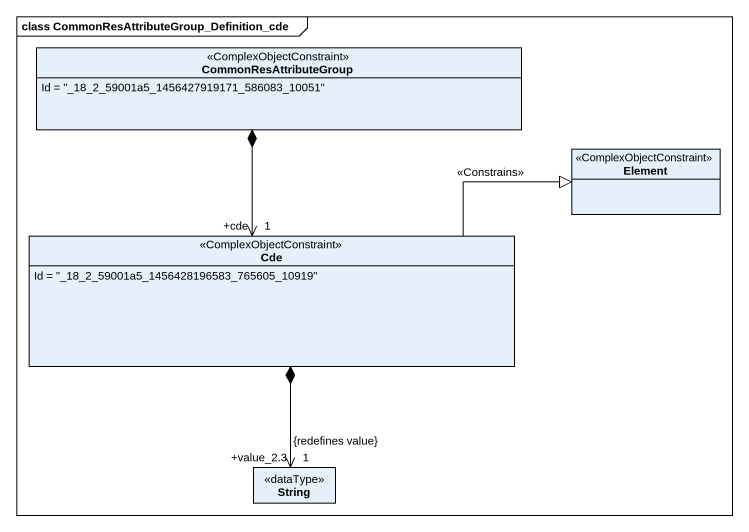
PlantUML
@startuml
mainframe class CommonResAttributeGroup_Definition_cde
hide circle
hide empty members
class CommonResAttributeGroup <<ComplexObjectConstraint>> {
  Id = "_18_2_59001a5_1456427919171_586083_10051"
}
class Element <<ComplexObjectConstraint>>
class Cde <<ComplexObjectConstraint>> {
  Id = "_18_2_59001a5_1456428196583_765605_10919"
}
class String <<dataType>>
CommonResAttributeGroup *--> "1\n+cde" Cde
Cde -right-|> Element : <<Constrains>>
Cde *--> "1\n+value_2.3\n{redefines value}" String
@enduml
